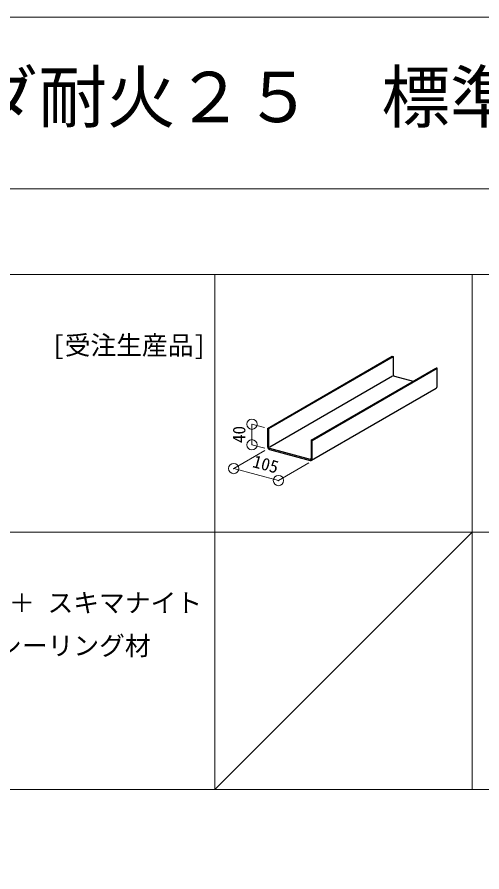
# Model space of a CAD drawing. Units: millimetres on the paper, enlarged 120 times. Extents: x -23400 to 38824, y -71984 to 16500.
# Drawn here: x -18628 to -15377, y 10526 to 16500 of the extents above; entities that cross this region are included whole.
import ezdxf
from ezdxf.enums import TextEntityAlignment as Align

# ---------------------------------------------------------------- set-up
doc = ezdxf.new("R2010")
doc.units = ezdxf.units.MM
doc.header["$LTSCALE"] = 120
doc.header["$PDMODE"] = 32
doc.header["$PDSIZE"] = 72
for name, color, linetype, lineweight in [('0-3_ランナー', 2, 'Continuous', 25), ('0-5_寸法', 4, 'Continuous', 9), ('F-3_ランナー', 4, 'Continuous', 9)]:
    doc.layers.add(name, color=color, linetype=linetype, lineweight=lineweight)
doc.layers.add('0-6_文字・矢印', color=7, linetype='Continuous')
doc.layers.add('F-6_文字・矢印', color=7, linetype='Continuous')
doc.styles.add('ＭＳ ゴシック', font='')
doc.styles.get('ＭＳ ゴシック').set_extended_font_data('MS Gothic')

msp = doc.modelspace()

# ---------------------------------------------------------------- linework, layer by layer
at = {"layer": '0-3_ランナー'}
for p, q in [((-16876.3, 13625.6), (-16004.2, 14129.2)), ((-16869.1, 13623.7), (-15997, 14127.3)), ((-16004.1, 14129.2), (-15996.9, 14127.3)), ((-15996.9, 14127.3), (-15996.9, 13999.9)), ((-16570.5, 13543.7), (-15698.4, 14047.3)), ((-16563.3, 13541.8), (-15691.2, 14045.3)), ((-15691.1, 14045.4), (-15698.3, 14047.3)), ((-15691.1, 13917.9), (-15691.1, 14045.4)), ((-16860.4, 13497.6), (-16003.3, 13992.5)), ((-15989.7, 13989.6), (-15858.9, 13954.6)), ((-16569.2, 13402.6), (-15697, 13906.2)), ((-16876.3, 13625.6), (-16876.3, 13498.2)), ((-16876.3, 13625.6), (-16869.1, 13623.7)), ((-16869.1, 13623.7), (-16869.1, 13496.3)), ((-16570.5, 13543.7), (-16570.5, 13416.3)), ((-16563.3, 13541.8), (-16570.5, 13543.7)), ((-16563.3, 13414.4), (-16563.3, 13541.8)), ((-16861.9, 13486.1), (-16577.7, 13409.9)), ((-16861.9, 13477.8), (-16577.7, 13401.6))]:
    msp.add_line(p, q, dxfattribs=at)
for centre, major_axis, start_param, end_param in [((-15989.7, 13997.9), (-4.02, 7.95), 0.97902, 2.549816), ((-15705.5, 13921.8), (-8, 15.9), 3.183548, 4.120612), ((-16861.9, 13494.4), (-8, 15.9), 0.97902, 2.549816), ((-16861.9, 13494.4), (-4.02, 7.95), 0.97902, 2.549816), ((-16577.7, 13418.2), (-4.02, 7.95), 2.549816, 4.120612), ((-16577.7, 13418.2), (-8, 15.9), 2.549816, 4.120612)]:
    msp.add_ellipse(centre, major_axis=major_axis, ratio=0.751651, start_param=start_param, end_param=end_param, dxfattribs=at)
at = {"layer": '0-5_寸法'}
for p, q in [((-16897.3, 13631.3), (-16985.2, 13654.8)), ((-16985.2, 13510.8), (-16985.2, 13654.8)), ((-16894.3, 13486.5), (-16985.2, 13510.8)), ((-16895.9, 13470.3), (-17113.2, 13344.9)), ((-16586.8, 13384.2), (-16800.3, 13261)), ((-17113.2, 13344.9), (-16800.3, 13261))]:
    msp.add_line(p, q, dxfattribs=at)
at = {"layer": '0-5_寸法', "color": 7}
for p in [(-16985.2, 13654.8), (-16985.2, 13510.8), (-17113.2, 13344.9), (-16800.3, 13261)]:
    msp.add_point(p, dxfattribs=at)
at = {"layer": 'F-3_ランナー', "color": 3, "lineweight": 18}
for p, q in [((-23400, 16500), (23400, 16500)), ((-23400, 15300), (23400, 15300)), ((-22914.5, 14700.8), (-234.5, 14700.8)), ((-17244.5, 14700.8), (-17244.5, 11100.8)), ((-22914.5, 12900.8), (-234.5, 12900.8)), ((-15444.5, 12900.8), (-17244.5, 11100.8)), ((-22914.5, 11100.8), (-234.5, 11100.8))]:
    msp.add_line(p, q, dxfattribs=at)
at = {"layer": 'F-3_ランナー'}
msp.add_line((-15444.5, 14700.8), (-15444.5, 11100.8), dxfattribs=at)
at = {"layer": 'F-3_ランナー', "color": 3, "lineweight": 18}
msp.add_lwpolyline([(-23400, 16500), (23400, 16500), (23400, -16500)], dxfattribs=at)

# ---------------------------------------------------------------- texts
at = {"layer": '0-5_寸法', "color": 7, "style": 'ＭＳ ゴシック'}
for s, rotation, p in [('40', 90, (-17005.2, 13522.8)), ('105', 345, (-16993.9, 13330.5))]:
    msp.add_text(s, height=87.98, rotation=rotation, dxfattribs=at).set_placement(p, align=Align.BOTTOM_LEFT)
at = {"layer": '0-6_文字・矢印', "style": 'ＭＳ ゴシック'}
for s, p in [('[受注生産品]', (-18384.5, 14100.8)), ('上部、端部：FRフェルト ＋ スキマナイト', (-20754.5, 12300.8)), ('またはシーリング材', (-19314.5, 12000.8))]:
    msp.add_text(s, height=132, dxfattribs=at).set_placement(p, align=Align.BOTTOM_LEFT)
at = {"layer": 'F-6_文字・矢印', "style": 'ＭＳ ゴシック'}
msp.add_text('ソリーダ耐火２５\u3000標準図', height=351.9, dxfattribs=at).set_placement((-20400, 15660), align=Align.BOTTOM_LEFT)

doc.saveas('drawing.dxf')
